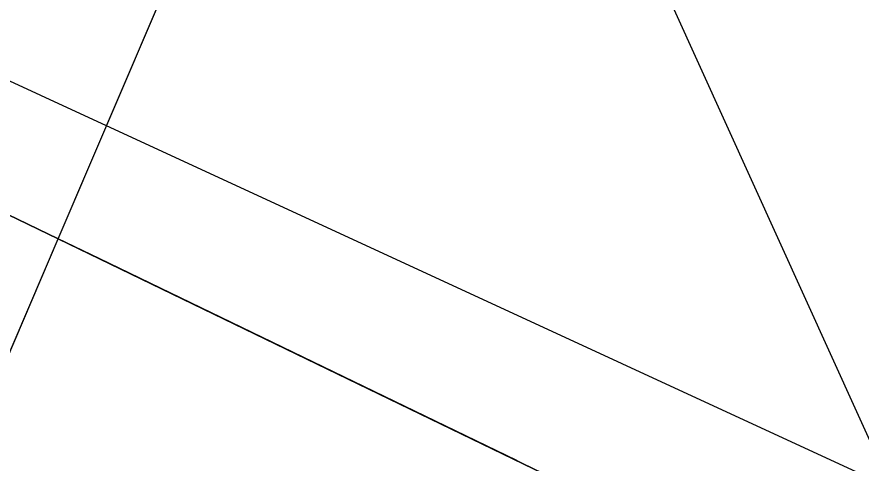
# Model space of a CAD drawing. Header units: metres. Extents: x -2743 to 126, y 13385 to 13916.
# Drawn here: x -1886.892 to -1885.602, y 13637.105 to 13637.788 of the extents above; entities that cross this region are included whole.
import ezdxf

# ---------------------------------------------------------------- set-up
doc = ezdxf.new("R2010")
doc.units = ezdxf.units.M
for name, color, linetype in [('link-улица Берзарина_Покрытия — Новые$0$ДВ_ПП_Тип6_У_ТР_3м за счет Газона', 7, 'Continuous'), ('output[1-12]_3_ДЖКХ-24_03233tp$0$Топографические объекты', 7, 'Continuous'), ('output[1-12]_3_ДЖКХ-24_03233up$0$Газопровод', 7, 'Continuous'), ('output[1-12]_3_ДЖКХ-24_03233up$0$Кабель электрический', 7, 'Continuous')]:
    doc.layers.add(name, color=color, linetype=linetype)

msp = doc.modelspace()

# ---------------------------------------------------------------- linework, layer by layer
at = {"layer": 'link-улица Берзарина_Покрытия — Новые$0$ДВ_ПП_Тип6_У_ТР_3м за счет Газона'}
for points in [[(-1900.1188, 13645.6964), (-1900.5247, 13644.6778), (-1900.0318, 13644.4075), (-1898.3303, 13643.4757), (-1896.4142, 13642.4265), (-1894.7335, 13641.5061), (-1893.6738, 13640.9258), (-1891.5545, 13639.7652), (-1889.7409, 13638.8569), (-1886.829, 13637.4491), (-1886.3773, 13638.505), (-1889.8402, 13640.2498), (-1893.285, 13642.03), (-1896.7113, 13643.8456), (-1900.1188, 13645.6964)], [(-1889.7409, 13638.8569), (-1891.5545, 13639.7652), (-1893.6738, 13640.9258), (-1894.7335, 13641.5061), (-1896.4142, 13642.4265), (-1898.3303, 13643.4757), (-1900.0318, 13644.4075), (-1900.5247, 13644.6778), (-1901.0513, 13643.3563), (-1897.6565, 13641.5158), (-1894.2432, 13639.7099), (-1890.8117, 13637.9389), (-1887.3623, 13636.2028), (-1886.829, 13637.4491), (-1889.7409, 13638.8569)], [(-1869.9451, 13630.8186), (-1866.5094, 13629.3314), (-1863.059, 13627.8784), (-1863.2721, 13626.9731), (-1869.6948, 13629.4805), (-1870.8284, 13629.923), (-1871.9176, 13630.4253), (-1873.6577, 13631.2279), (-1876.306, 13632.4492), (-1877.1582, 13632.8422), (-1878.5002, 13633.4611), (-1881.328, 13634.7896), (-1883.0036, 13635.5997), (-1886.7665, 13637.4189), (-1886.829, 13637.4491), (-1886.3773, 13638.505), (-1883.988, 13637.3271), (-1881.5906, 13636.1661), (-1879.185, 13635.022), (-1876.7714, 13633.895), (-1873.3658, 13632.3398), (-1869.9451, 13630.8186)], [(-1873.6577, 13631.2279), (-1871.9176, 13630.4253), (-1870.8284, 13629.923), (-1869.6948, 13629.4805), (-1863.2721, 13626.9731), (-1863.6049, 13625.9673), (-1863.8051, 13625.4813), (-1867.2854, 13626.9445), (-1870.7509, 13628.4422), (-1874.2013, 13629.9743), (-1877.6364, 13631.5406), (-1880.0802, 13632.6802), (-1882.5159, 13633.8372), (-1884.9433, 13635.0114), (-1887.3623, 13636.2028), (-1886.829, 13637.4491), (-1883.0036, 13635.5997), (-1881.328, 13634.7896), (-1878.5002, 13633.4611), (-1877.1582, 13632.8422), (-1876.306, 13632.4492), (-1873.6577, 13631.2279)]]:
    msp.add_lwpolyline(points, close=True, dxfattribs=at)
at = {"layer": 'output[1-12]_3_ДЖКХ-24_03233tp$0$Топографические объекты'}
msp.add_lwpolyline([(-1886.129, 13637.1107), (-1886.7665, 13637.4189)], dxfattribs=at)
at = {"layer": 'output[1-12]_3_ДЖКХ-24_03233up$0$Газопровод'}
msp.add_lwpolyline([(-1886.0907, 13638.2423), (-1884.6113, 13634.9846)], dxfattribs=at)
at = {"layer": 'output[1-12]_3_ДЖКХ-24_03233up$0$Кабель электрический'}
msp.add_lwpolyline([(-1882.4133, 13635.6178), (-1887.7433, 13638.0778)], dxfattribs=at)

doc.saveas('drawing.dxf')
